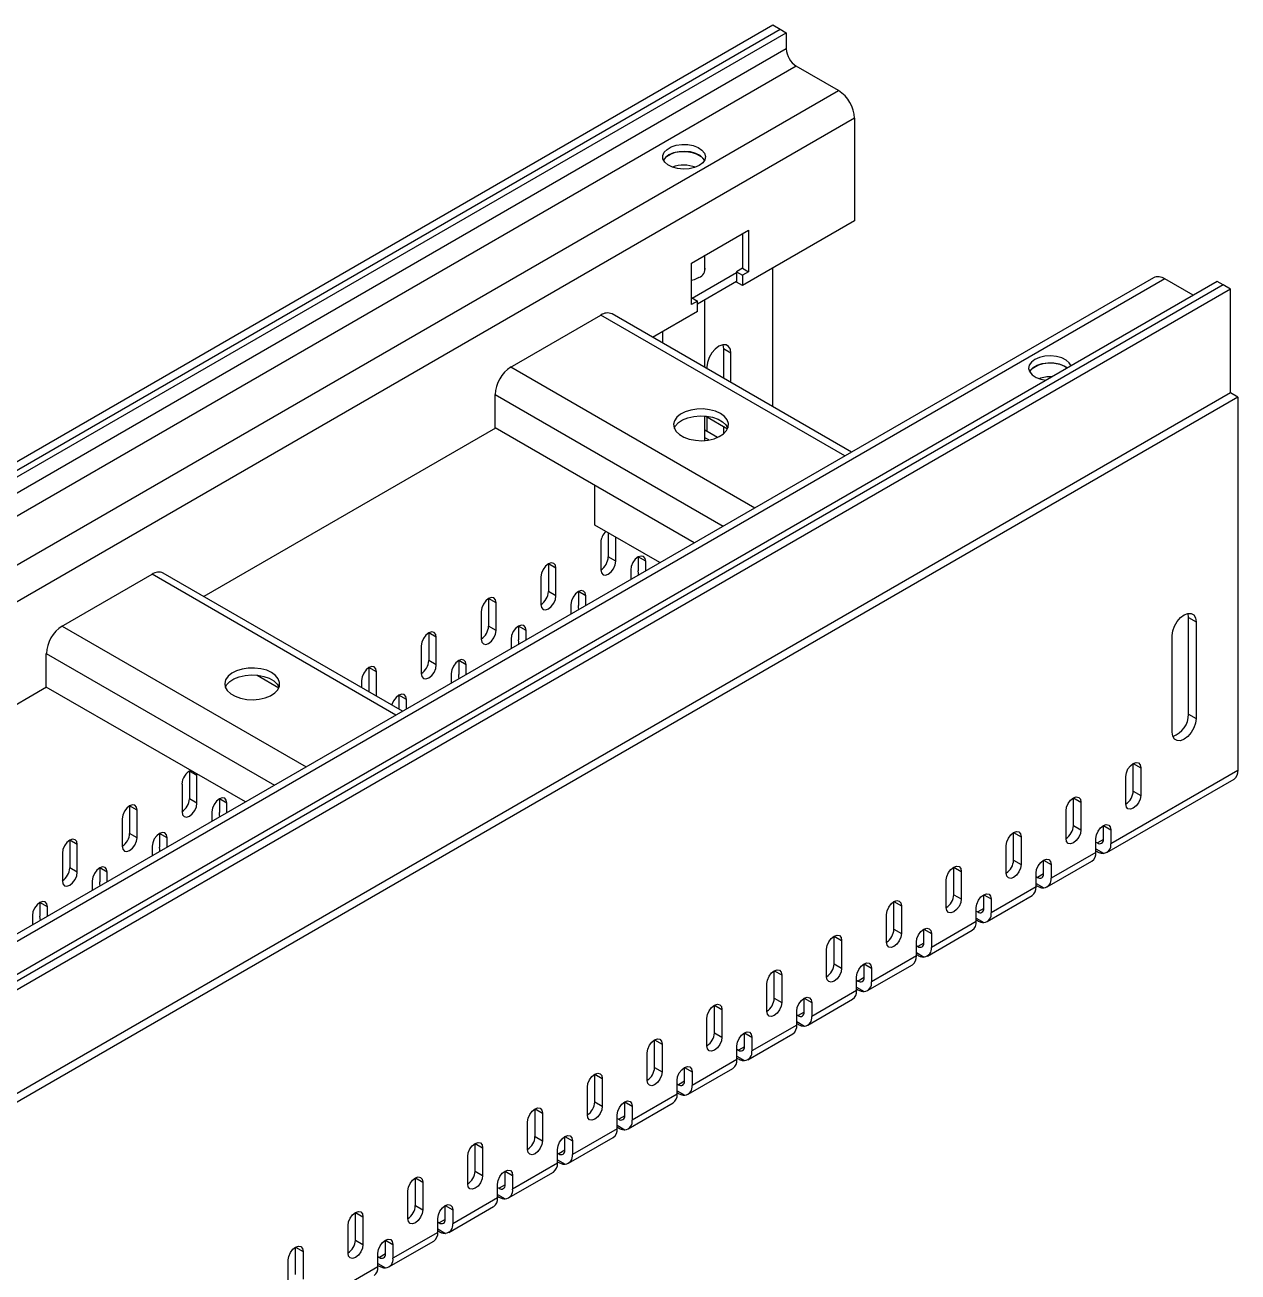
# Model space of a CAD drawing. Header units: millimetres. Extents: x 29006 to 29645, y 5570 to 5801.
# Drawn here: x 29290.2 to 29313.14, y 5597.66 to 5621.24 of the extents above; entities that cross this region are included whole.
import ezdxf

# ---------------------------------------------------------------- set-up
doc = ezdxf.new("R2010")
doc.units = ezdxf.units.MM

msp = doc.modelspace()

# ---------------------------------------------------------------- linework, layer by layer
at = {"color": 0, "linetype": 'Continuous'}
for p, q in [((29247.775, 5588.584), (29304.344, 5621.24)), ((29304.344, 5621.24), (29304.485, 5621.158)), ((29247.917, 5588.502), (29304.485, 5621.158)), ((29248.03, 5588.437), (29304.598, 5621.093)), ((29304.485, 5621.158), (29304.598, 5621.093)), ((29304.598, 5621.093), (29304.598, 5620.788)), ((29304.598, 5620.788), (29248.03, 5588.132)), ((29304.787, 5620.462), (29248.218, 5587.805)), ((29305.588, 5619.999), (29304.787, 5620.462)), ((29249.02, 5587.343), (29305.588, 5619.999)), ((29305.89, 5619.477), (29249.321, 5586.82)), ((29305.89, 5619.477), (29305.89, 5617.539)), ((29305.89, 5617.539), (29303.769, 5616.314)), ((29302.807, 5616.739), (29303.882, 5617.359)), ((29303.769, 5617.294), (29303.769, 5616.641)), ((29303.882, 5617.359), (29303.882, 5616.575)), ((29302.807, 5615.955), (29302.807, 5616.739)), ((29303.061, 5616.594), (29303.061, 5616.885)), ((29302.822, 5616.077), (29303.655, 5616.558)), ((29303.769, 5616.641), (29303.655, 5616.575)), ((29303.655, 5616.575), (29303.769, 5616.51)), ((29303.655, 5616.575), (29303.655, 5616.379)), ((29303.769, 5616.641), (29303.882, 5616.575)), ((29303.882, 5616.575), (29303.769, 5616.51)), ((29303.769, 5616.51), (29303.769, 5616.314)), ((29304.344, 5614.02), (29304.344, 5616.646)), ((29311.541, 5616.461), (29254.973, 5583.804)), ((29311.754, 5616.44), (29255.186, 5583.783)), ((29312.744, 5616.391), (29256.176, 5583.734)), ((29312.857, 5616.325), (29256.289, 5583.669)), ((29312.999, 5616.244), (29256.43, 5583.587)), ((29302.92, 5615.97), (29303.655, 5616.394)), ((29303.769, 5616.314), (29303.655, 5616.379)), ((29312.292, 5616.129), (29311.754, 5616.44)), ((29312.857, 5616.325), (29312.744, 5616.391)), ((29312.999, 5616.244), (29312.857, 5616.325)), ((29312.999, 5614.284), (29312.999, 5616.244)), ((29302.807, 5616.086), (29302.92, 5616.02)), ((29302.92, 5616.02), (29302.807, 5615.955)), ((29302.92, 5615.824), (29302.92, 5616.02)), ((29303.061, 5614.761), (29303.061, 5616.051)), ((29305.829, 5613.163), (29301.303, 5615.775)), ((29302.92, 5615.824), (29302.069, 5615.333)), ((29299.376, 5614.765), (29301.09, 5615.754)), ((29305.704, 5613.091), (29301.09, 5615.754)), ((29302.261, 5615.444), (29302.261, 5615.222)), ((29303.552, 5615.034), (29303.41, 5615.116)), ((29303.41, 5615.116), (29303.41, 5614.559)), ((29303.552, 5614.477), (29303.552, 5615.034)), ((29299.376, 5614.764), (29299.376, 5614.765)), ((29299.393, 5614.774), (29304.007, 5612.111)), ((29303.099, 5614.773), (29303.099, 5614.738)), ((29312.999, 5614.284), (29256.43, 5581.628)), ((29313.14, 5614.202), (29256.572, 5581.546)), ((29299.091, 5613.621), (29299.091, 5614.252)), ((29299.091, 5614.252), (29303.404, 5611.763)), ((29313.14, 5614.202), (29312.999, 5614.284)), ((29313.14, 5614.202), (29313.14, 5607.147)), ((29303.061, 5613.384), (29303.061, 5613.847)), ((29303.076, 5613.845), (29303.489, 5613.607)), ((29303.099, 5613.832), (29303.099, 5613.557)), ((29303.41, 5613.652), (29303.41, 5613.508)), ((29299.097, 5613.617), (29293.584, 5610.435)), ((29302.856, 5611.447), (29299.091, 5613.621)), ((29303.299, 5613.441), (29303.061, 5613.579)), ((29303.134, 5613.393), (29303.061, 5613.435)), ((29303.061, 5613.391), (29303.072, 5613.385)), ((29300.978, 5611.785), (29300.978, 5612.531)), ((29302.21, 5611.074), (29300.978, 5611.785)), ((29301.233, 5611.638), (29301.233, 5611.181)), ((29301.374, 5611.099), (29301.374, 5611.556)), ((29301.091, 5611.458), (29301.091, 5610.936)), ((29300.243, 5610.968), (29300.101, 5611.05)), ((29300.101, 5611.05), (29300.101, 5610.527)), ((29301.374, 5611.099), (29301.233, 5611.181)), ((29301.94, 5611.099), (29301.798, 5611.181)), ((29301.798, 5611.181), (29301.798, 5610.919)), ((29301.94, 5610.918), (29301.94, 5611.099)), ((29290.891, 5609.866), (29292.605, 5610.856)), ((29297.218, 5608.192), (29292.605, 5610.856)), ((29297.343, 5608.264), (29292.818, 5610.877)), ((29300.243, 5610.446), (29300.243, 5610.968)), ((29301.657, 5610.936), (29301.657, 5610.755)), ((29299.96, 5610.805), (29299.96, 5610.283)), ((29299.111, 5610.315), (29298.97, 5610.397)), ((29298.97, 5610.397), (29298.97, 5609.874)), ((29300.243, 5610.446), (29300.101, 5610.527)), ((29300.808, 5610.446), (29300.667, 5610.527)), ((29300.667, 5610.527), (29300.667, 5610.266)), ((29300.808, 5610.265), (29300.808, 5610.446)), ((29298.828, 5610.152), (29298.828, 5609.629)), ((29299.111, 5609.793), (29299.111, 5610.315)), ((29300.525, 5610.282), (29300.525, 5610.101)), ((29290.891, 5609.866), (29290.891, 5609.866)), ((29290.908, 5609.876), (29295.521, 5607.213)), ((29299.111, 5609.793), (29298.97, 5609.874)), ((29299.677, 5609.793), (29299.535, 5609.874)), ((29299.535, 5609.874), (29299.535, 5609.613)), ((29312.207, 5610.038), (29312.348, 5609.956)), ((29312.207, 5608.209), (29312.207, 5610.038)), ((29312.348, 5609.956), (29312.348, 5608.127)), ((29297.98, 5609.662), (29297.838, 5609.744)), ((29297.838, 5609.744), (29297.838, 5609.221)), ((29297.98, 5609.14), (29297.98, 5609.662)), ((29299.677, 5609.612), (29299.677, 5609.793)), ((29311.896, 5607.866), (29311.896, 5609.695)), ((29297.697, 5609.499), (29297.697, 5608.976)), ((29299.394, 5609.629), (29299.394, 5609.448)), ((29290.606, 5608.722), (29290.606, 5609.354)), ((29290.606, 5609.354), (29294.918, 5606.864)), ((29297.98, 5609.14), (29297.838, 5609.221)), ((29298.546, 5609.139), (29298.404, 5609.221)), ((29298.404, 5609.221), (29298.404, 5608.96)), ((29294.591, 5608.947), (29295.004, 5608.708)), ((29296.848, 5609.009), (29296.707, 5609.091)), ((29296.707, 5609.091), (29296.707, 5608.632)), ((29296.848, 5608.55), (29296.848, 5609.009)), ((29298.263, 5608.976), (29298.263, 5608.795)), ((29298.546, 5608.958), (29298.546, 5609.139)), ((29290.612, 5608.719), (29285.099, 5605.536)), ((29294.371, 5606.549), (29290.606, 5608.722)), ((29296.566, 5608.846), (29296.566, 5608.713)), ((29297.414, 5608.486), (29297.273, 5608.568)), ((29297.273, 5608.568), (29297.273, 5608.307)), ((29297.414, 5608.305), (29297.414, 5608.486)), ((29312.207, 5608.209), (29312.348, 5608.127)), ((29311.16, 5607.278), (29311.302, 5607.197)), ((29311.16, 5606.756), (29311.16, 5607.278)), ((29293.454, 5607.05), (29293.313, 5607.131)), ((29293.313, 5607.131), (29293.313, 5606.609)), ((29293.454, 5607.05), (29293.452, 5607.079)), ((29293.454, 5606.527), (29293.454, 5607.05)), ((29313.14, 5607.147), (29310.736, 5605.76)), ((29311.302, 5607.197), (29311.302, 5606.674)), ((29293.172, 5606.886), (29293.172, 5606.364)), ((29310.662, 5605.595), (29313.066, 5606.983)), ((29311.019, 5606.511), (29311.019, 5607.033)), ((29293.454, 5606.527), (29293.313, 5606.609)), ((29294.02, 5606.527), (29293.879, 5606.609)), ((29293.879, 5606.609), (29293.879, 5606.347)), ((29310.029, 5606.625), (29310.17, 5606.543)), ((29310.029, 5606.103), (29310.029, 5606.625)), ((29311.16, 5606.756), (29311.302, 5606.674)), ((29292.323, 5606.396), (29292.182, 5606.478)), ((29292.182, 5606.478), (29292.182, 5605.956)), ((29292.323, 5605.874), (29292.323, 5606.396)), ((29293.737, 5606.364), (29293.737, 5606.183)), ((29294.02, 5606.346), (29294.02, 5606.527)), ((29309.888, 5605.858), (29309.888, 5606.38)), ((29310.17, 5606.543), (29310.17, 5606.021)), ((29292.04, 5606.233), (29292.04, 5605.711)), ((29310.029, 5606.103), (29310.17, 5606.021)), ((29310.595, 5606.102), (29310.736, 5606.021)), ((29310.595, 5605.841), (29310.595, 5606.102)), ((29292.323, 5605.874), (29292.182, 5605.956)), ((29292.889, 5605.874), (29292.747, 5605.955)), ((29292.747, 5605.955), (29292.747, 5605.694)), ((29292.889, 5605.693), (29292.889, 5605.874)), ((29308.898, 5605.972), (29309.039, 5605.89)), ((29308.898, 5605.449), (29308.898, 5605.972)), ((29309.039, 5605.89), (29309.039, 5605.368)), ((29310.453, 5605.596), (29310.453, 5605.858)), ((29310.736, 5606.021), (29310.736, 5605.76)), ((29291.192, 5605.743), (29291.05, 5605.825)), ((29291.05, 5605.825), (29291.05, 5605.302)), ((29291.192, 5605.221), (29291.192, 5605.743)), ((29292.606, 5605.711), (29292.606, 5605.53)), ((29308.756, 5605.204), (29308.756, 5605.727)), ((29310.453, 5605.792), (29310.482, 5605.776)), ((29310.453, 5605.662), (29310.598, 5605.578)), ((29310.453, 5605.626), (29310.479, 5605.611)), ((29310.595, 5605.841), (29310.482, 5605.776)), ((29290.909, 5605.58), (29290.909, 5605.058)), ((29308.898, 5605.449), (29309.039, 5605.368)), ((29309.463, 5605.449), (29309.605, 5605.368)), ((29309.463, 5605.188), (29309.463, 5605.449)), ((29309.53, 5604.942), (29310.379, 5605.431)), ((29310.453, 5605.596), (29309.605, 5605.106)), ((29291.192, 5605.221), (29291.05, 5605.302)), ((29291.757, 5605.221), (29291.616, 5605.302)), ((29291.616, 5605.302), (29291.616, 5605.041)), ((29291.757, 5605.04), (29291.757, 5605.221)), ((29307.766, 5605.319), (29307.908, 5605.237)), ((29307.766, 5604.796), (29307.766, 5605.319)), ((29307.908, 5605.237), (29307.908, 5604.715)), ((29309.322, 5604.943), (29309.322, 5605.204)), ((29309.463, 5605.188), (29309.35, 5605.123)), ((29309.605, 5605.368), (29309.605, 5605.106)), ((29291.474, 5605.057), (29291.474, 5604.876)), ((29307.625, 5604.551), (29307.625, 5605.074)), ((29309.322, 5604.943), (29308.473, 5604.453)), ((29309.322, 5605.139), (29309.35, 5605.123)), ((29309.322, 5605.008), (29309.467, 5604.925)), ((29309.322, 5604.972), (29309.347, 5604.958)), ((29307.766, 5604.796), (29307.908, 5604.715)), ((29308.332, 5604.796), (29308.473, 5604.715)), ((29308.332, 5604.535), (29308.332, 5604.796)), ((29308.399, 5604.288), (29309.247, 5604.778)), ((29308.473, 5604.715), (29308.473, 5604.453)), ((29290.626, 5604.568), (29290.485, 5604.649)), ((29290.485, 5604.649), (29290.485, 5604.388)), ((29290.626, 5604.387), (29290.626, 5604.568)), ((29306.635, 5604.666), (29306.776, 5604.584)), ((29306.635, 5604.143), (29306.635, 5604.666)), ((29306.776, 5604.584), (29306.776, 5604.061)), ((29308.19, 5604.29), (29308.19, 5604.551)), ((29308.19, 5604.486), (29308.219, 5604.47)), ((29308.332, 5604.535), (29308.219, 5604.47)), ((29290.343, 5604.404), (29290.343, 5604.223)), ((29306.493, 5603.898), (29306.493, 5604.421)), ((29308.19, 5604.29), (29307.342, 5603.8)), ((29308.19, 5604.355), (29308.335, 5604.272)), ((29308.19, 5604.319), (29308.216, 5604.305)), ((29305.503, 5604.013), (29305.645, 5603.931)), ((29305.503, 5603.49), (29305.503, 5604.013)), ((29306.635, 5604.143), (29306.776, 5604.061)), ((29307.201, 5604.143), (29307.342, 5604.061)), ((29307.201, 5603.882), (29307.201, 5604.143)), ((29307.267, 5603.635), (29308.116, 5604.125)), ((29307.342, 5604.061), (29307.342, 5603.8)), ((29305.362, 5603.245), (29305.362, 5603.768)), ((29305.645, 5603.931), (29305.645, 5603.408)), ((29307.059, 5603.637), (29307.059, 5603.898)), ((29307.059, 5603.833), (29307.087, 5603.816)), ((29307.201, 5603.882), (29307.087, 5603.816)), ((29307.059, 5603.637), (29306.211, 5603.147)), ((29307.059, 5603.702), (29307.204, 5603.618)), ((29307.059, 5603.666), (29307.085, 5603.651)), ((29304.372, 5603.359), (29304.514, 5603.278)), ((29304.372, 5602.837), (29304.372, 5603.359)), ((29304.514, 5603.278), (29304.514, 5602.755)), ((29305.503, 5603.49), (29305.645, 5603.408)), ((29306.069, 5603.49), (29306.211, 5603.408)), ((29306.069, 5603.229), (29306.069, 5603.49)), ((29306.136, 5602.982), (29306.985, 5603.472)), ((29306.211, 5603.408), (29306.211, 5603.147)), ((29304.231, 5602.592), (29304.231, 5603.115)), ((29305.928, 5602.984), (29305.928, 5603.245)), ((29305.928, 5603.18), (29305.956, 5603.163)), ((29305.928, 5603.049), (29306.073, 5602.965)), ((29306.069, 5603.229), (29305.956, 5603.163)), ((29304.372, 5602.837), (29304.514, 5602.755)), ((29304.938, 5602.837), (29305.079, 5602.755)), ((29304.938, 5602.576), (29304.938, 5602.837)), ((29305.005, 5602.329), (29305.853, 5602.819)), ((29305.928, 5602.984), (29305.079, 5602.494)), ((29305.928, 5603.013), (29305.953, 5602.998)), ((29303.241, 5602.706), (29303.382, 5602.625)), ((29303.241, 5602.184), (29303.241, 5602.706)), ((29303.382, 5602.625), (29303.382, 5602.102)), ((29304.796, 5602.331), (29304.796, 5602.592)), ((29304.938, 5602.575), (29304.825, 5602.51)), ((29305.079, 5602.755), (29305.079, 5602.494)), ((29303.099, 5601.939), (29303.099, 5602.461)), ((29304.796, 5602.331), (29303.948, 5601.841)), ((29304.796, 5602.527), (29304.825, 5602.51)), ((29304.796, 5602.396), (29304.941, 5602.312)), ((29304.796, 5602.36), (29304.822, 5602.345)), ((29303.241, 5602.184), (29303.382, 5602.102)), ((29303.806, 5602.184), (29303.948, 5602.102)), ((29303.806, 5601.922), (29303.806, 5602.184)), ((29303.873, 5601.676), (29304.722, 5602.166)), ((29303.948, 5602.102), (29303.948, 5601.841)), ((29302.109, 5602.053), (29302.251, 5601.972)), ((29302.109, 5601.531), (29302.109, 5602.053)), ((29302.251, 5601.972), (29302.251, 5601.449)), ((29303.665, 5601.677), (29303.665, 5601.939)), ((29303.665, 5601.873), (29303.693, 5601.857)), ((29303.806, 5601.922), (29303.693, 5601.857)), ((29301.968, 5601.286), (29301.968, 5601.808)), ((29303.665, 5601.677), (29302.816, 5601.188)), ((29303.665, 5601.743), (29303.81, 5601.659)), ((29303.665, 5601.707), (29303.69, 5601.692)), ((29300.978, 5601.4), (29301.119, 5601.318)), ((29300.978, 5600.877), (29300.978, 5601.4)), ((29302.109, 5601.531), (29302.251, 5601.449)), ((29302.675, 5601.531), (29302.816, 5601.449)), ((29302.675, 5601.269), (29302.675, 5601.531)), ((29302.742, 5601.023), (29303.59, 5601.513)), ((29302.816, 5601.449), (29302.816, 5601.188)), ((29300.837, 5600.633), (29300.837, 5601.155)), ((29301.119, 5601.318), (29301.119, 5600.796)), ((29302.534, 5601.024), (29302.534, 5601.286)), ((29302.534, 5601.22), (29302.562, 5601.204)), ((29302.675, 5601.269), (29302.562, 5601.204)), ((29302.534, 5601.024), (29301.685, 5600.534)), ((29302.534, 5601.09), (29302.679, 5601.006)), ((29302.534, 5601.054), (29302.559, 5601.039)), ((29299.847, 5600.747), (29299.988, 5600.665)), ((29299.847, 5600.224), (29299.847, 5600.747)), ((29300.978, 5600.877), (29301.119, 5600.796)), ((29301.544, 5600.877), (29301.685, 5600.796)), ((29301.544, 5600.616), (29301.544, 5600.877)), ((29301.611, 5600.37), (29302.459, 5600.86)), ((29301.685, 5600.796), (29301.685, 5600.534)), ((29299.705, 5599.979), (29299.705, 5600.502)), ((29299.988, 5600.665), (29299.988, 5600.143)), ((29301.402, 5600.371), (29301.402, 5600.633)), ((29301.402, 5600.567), (29301.431, 5600.551)), ((29301.402, 5600.436), (29301.547, 5600.353)), ((29301.544, 5600.616), (29301.431, 5600.551)), ((29299.847, 5600.224), (29299.988, 5600.143)), ((29300.412, 5600.224), (29300.554, 5600.143)), ((29300.412, 5599.963), (29300.412, 5600.224)), ((29300.479, 5599.717), (29301.328, 5600.206)), ((29301.402, 5600.371), (29300.554, 5599.881)), ((29301.402, 5600.401), (29301.428, 5600.386)), ((29298.715, 5600.094), (29298.857, 5600.012)), ((29298.715, 5599.571), (29298.715, 5600.094)), ((29298.857, 5600.012), (29298.857, 5599.49)), ((29300.271, 5599.718), (29300.271, 5599.979)), ((29300.412, 5599.963), (29300.299, 5599.898)), ((29300.554, 5600.143), (29300.554, 5599.881)), ((29298.574, 5599.326), (29298.574, 5599.849)), ((29300.271, 5599.914), (29300.299, 5599.898)), ((29300.271, 5599.783), (29300.416, 5599.7)), ((29300.271, 5599.747), (29300.296, 5599.733)), ((29298.715, 5599.571), (29298.857, 5599.49)), ((29299.281, 5599.571), (29299.422, 5599.49)), ((29299.281, 5599.31), (29299.281, 5599.571)), ((29299.348, 5599.063), (29300.196, 5599.553)), ((29300.271, 5599.718), (29299.422, 5599.228)), ((29297.584, 5599.441), (29297.725, 5599.359)), ((29297.584, 5598.918), (29297.584, 5599.441)), ((29297.725, 5599.359), (29297.725, 5598.836)), ((29299.14, 5599.065), (29299.14, 5599.326)), ((29299.14, 5599.261), (29299.168, 5599.245)), ((29299.281, 5599.31), (29299.168, 5599.245)), ((29299.422, 5599.49), (29299.422, 5599.228)), ((29297.442, 5598.673), (29297.442, 5599.196)), ((29299.14, 5599.065), (29298.291, 5598.575)), ((29299.14, 5599.13), (29299.284, 5599.047)), ((29299.14, 5599.094), (29299.165, 5599.08)), ((29296.453, 5598.788), (29296.594, 5598.706)), ((29296.453, 5598.265), (29296.453, 5598.788)), ((29297.584, 5598.918), (29297.725, 5598.836)), ((29298.15, 5598.918), (29298.291, 5598.836)), ((29298.15, 5598.657), (29298.15, 5598.918)), ((29298.216, 5598.41), (29299.065, 5598.9)), ((29298.291, 5598.836), (29298.291, 5598.575)), ((29296.594, 5598.706), (29296.594, 5598.183)), ((29298.008, 5598.412), (29298.008, 5598.673)), ((29298.008, 5598.608), (29298.036, 5598.591)), ((29298.15, 5598.657), (29298.036, 5598.591)), ((29296.311, 5598.02), (29296.311, 5598.543)), ((29298.008, 5598.412), (29297.16, 5597.922)), ((29298.008, 5598.477), (29298.153, 5598.393)), ((29298.008, 5598.441), (29298.034, 5598.426)), ((29295.321, 5598.134), (29295.463, 5598.053)), ((29295.321, 5597.612), (29295.321, 5598.134)), ((29296.453, 5598.265), (29296.594, 5598.183)), ((29297.018, 5598.265), (29297.16, 5598.183)), ((29297.018, 5598.004), (29297.018, 5598.265)), ((29297.085, 5597.757), (29297.934, 5598.247)), ((29297.16, 5598.183), (29297.16, 5597.922)), ((29295.18, 5597.367), (29295.18, 5597.89)), ((29295.463, 5598.053), (29295.463, 5597.53)), ((29296.877, 5597.759), (29296.877, 5598.02)), ((29296.877, 5597.955), (29296.905, 5597.938)), ((29297.018, 5598.004), (29296.905, 5597.938)), ((29296.877, 5597.759), (29296.028, 5597.269)), ((29296.877, 5597.824), (29297.022, 5597.74)), ((29296.877, 5597.788), (29296.902, 5597.773))]:
    msp.add_line(p, q, dxfattribs=at)
at = {"color": 0, "linetype": 'Continuous', "flags": 128}
for points in [[(29302.951, 5618.582), (29302.863, 5618.544), (29302.761, 5618.521), (29302.652, 5618.514), (29302.543, 5618.525), (29302.444, 5618.552), (29302.361, 5618.594), (29302.301, 5618.647), (29302.267, 5618.708), (29302.264, 5618.771), (29302.29, 5618.833), (29302.344, 5618.888), (29302.421, 5618.933), (29302.517, 5618.964), (29302.624, 5618.979), (29302.734, 5618.977), (29302.839, 5618.958), (29302.931, 5618.923), (29303.003, 5618.875), (29303.051, 5618.818), (29303.069, 5618.755), (29303.058, 5618.692), (29303.018, 5618.633), (29302.951, 5618.582)], [(29302.277, 5618.684), (29302.285, 5618.698), (29302.335, 5618.753), (29302.41, 5618.799), (29302.503, 5618.832), (29302.608, 5618.848), (29302.717, 5618.848), (29302.822, 5618.831), (29302.915, 5618.798), (29302.989, 5618.752)], [(29303.053, 5618.682), (29303.03, 5618.717), (29302.97, 5618.77), (29302.887, 5618.812), (29302.788, 5618.839), (29302.679, 5618.85), (29302.57, 5618.843), (29302.467, 5618.82), (29302.38, 5618.782)], [(29302.38, 5618.782), (29302.313, 5618.731), (29302.278, 5618.682)], [(29302.989, 5618.752), (29303.038, 5618.696), (29303.049, 5618.675)], [(29302.947, 5616.462), (29302.859, 5616.424), (29302.807, 5616.409)], [(29303.552, 5615.034), (29303.541, 5615.109), (29303.509, 5615.163), (29303.459, 5615.192), (29303.396, 5615.193), (29303.326, 5615.165), (29303.256, 5615.112), (29303.193, 5615.038), (29303.143, 5614.952), (29303.11, 5614.86), (29303.099, 5614.773)], [(29303.398, 5615.193), (29303.399, 5615.19), (29303.41, 5615.116)], [(29309.3, 5614.917), (29309.234, 5614.866), (29309.194, 5614.807), (29309.182, 5614.744), (29309.201, 5614.682), (29309.248, 5614.624), (29309.321, 5614.576), (29309.413, 5614.542), (29309.509, 5614.523)], [(29309.198, 5614.687), (29309.21, 5614.707), (29309.264, 5614.762), (29309.342, 5614.807), (29309.438, 5614.838), (29309.545, 5614.854), (29309.655, 5614.851), (29309.76, 5614.832), (29309.852, 5614.797), (29309.915, 5614.757)], [(29309.204, 5614.677), (29309.223, 5614.71), (29309.279, 5614.764), (29309.358, 5614.807), (29309.455, 5614.836), (29309.561, 5614.849), (29309.67, 5614.845), (29309.773, 5614.824), (29309.862, 5614.788), (29309.913, 5614.756)], [(29309.983, 5614.796), (29309.951, 5614.852), (29309.891, 5614.905), (29309.808, 5614.947), (29309.708, 5614.974), (29309.6, 5614.985), (29309.49, 5614.979), (29309.388, 5614.955), (29309.3, 5614.917)], [(29303.353, 5613.893), (29303.258, 5613.936), (29303.149, 5613.965), (29303.03, 5613.98), (29302.91, 5613.978), (29302.793, 5613.959), (29302.687, 5613.926), (29302.597, 5613.88), (29302.527, 5613.823), (29302.483, 5613.758), (29302.465, 5613.689), (29302.476, 5613.62), (29302.514, 5613.554), (29302.577, 5613.494), (29302.663, 5613.445), (29302.765, 5613.408), (29302.88, 5613.387), (29303, 5613.38), (29303.12, 5613.391), (29303.232, 5613.416), (29303.331, 5613.456), (29303.411, 5613.508), (29303.468, 5613.57), (29303.5, 5613.637), (29303.503, 5613.707), (29303.479, 5613.775), (29303.428, 5613.838), (29303.353, 5613.893)], [(29302.478, 5613.615), (29302.502, 5613.661), (29302.559, 5613.722), (29302.639, 5613.774), (29302.738, 5613.814), (29302.85, 5613.84), (29302.97, 5613.85), (29303.09, 5613.844), (29303.205, 5613.822), (29303.308, 5613.785), (29303.393, 5613.736), (29303.456, 5613.677), (29303.493, 5613.615)], [(29300.243, 5610.968), (29300.232, 5611.025), (29300.201, 5611.06), (29300.155, 5611.069), (29300.101, 5611.05), (29300.047, 5611.006), (29300.001, 5610.944), (29299.971, 5610.874), (29299.96, 5610.805)], [(29301.091, 5610.936), (29301.102, 5610.879), (29301.133, 5610.844), (29301.178, 5610.835), (29301.233, 5610.854), (29301.287, 5610.898), (29301.333, 5610.96), (29301.363, 5611.03), (29301.374, 5611.099)], [(29301.94, 5611.099), (29301.929, 5611.155), (29301.898, 5611.19), (29301.852, 5611.199), (29301.798, 5611.181), (29301.744, 5611.137), (29301.698, 5611.075), (29301.668, 5611.004), (29301.657, 5610.936)], [(29301.806, 5610.841), (29301.801, 5610.878), (29301.798, 5610.919)], [(29299.111, 5610.315), (29299.1, 5610.372), (29299.07, 5610.407), (29299.024, 5610.416), (29298.97, 5610.397), (29298.916, 5610.353), (29298.87, 5610.291), (29298.839, 5610.221), (29298.828, 5610.152)], [(29299.96, 5610.283), (29299.971, 5610.226), (29300.001, 5610.191), (29300.047, 5610.182), (29300.101, 5610.201), (29300.155, 5610.245), (29300.201, 5610.306), (29300.232, 5610.377), (29300.243, 5610.446)], [(29300.808, 5610.446), (29300.798, 5610.502), (29300.767, 5610.537), (29300.721, 5610.546), (29300.667, 5610.527), (29300.613, 5610.484), (29300.567, 5610.422), (29300.536, 5610.351), (29300.525, 5610.282)], [(29300.675, 5610.188), (29300.669, 5610.225), (29300.667, 5610.266)], [(29311.896, 5609.695), (29311.907, 5609.782), (29311.939, 5609.874), (29311.989, 5609.96), (29312.052, 5610.034), (29312.122, 5610.087), (29312.192, 5610.115), (29312.255, 5610.114), (29312.305, 5610.085), (29312.337, 5610.031), (29312.348, 5609.956)], [(29312.207, 5610.038), (29312.196, 5610.112), (29312.195, 5610.115)], [(29299.677, 5609.793), (29299.666, 5609.849), (29299.635, 5609.884), (29299.59, 5609.893), (29299.535, 5609.874), (29299.481, 5609.831), (29299.435, 5609.769), (29299.405, 5609.698), (29299.394, 5609.629)], [(29297.98, 5609.662), (29297.969, 5609.718), (29297.938, 5609.754), (29297.893, 5609.763), (29297.838, 5609.744), (29297.784, 5609.7), (29297.738, 5609.638), (29297.708, 5609.568), (29297.697, 5609.499)], [(29298.828, 5609.629), (29298.839, 5609.573), (29298.87, 5609.538), (29298.916, 5609.529), (29298.97, 5609.548), (29299.024, 5609.591), (29299.07, 5609.653), (29299.1, 5609.724), (29299.111, 5609.793)], [(29299.544, 5609.535), (29299.538, 5609.571), (29299.535, 5609.613)], [(29298.546, 5609.139), (29298.535, 5609.196), (29298.504, 5609.231), (29298.458, 5609.24), (29298.404, 5609.221), (29298.35, 5609.177), (29298.304, 5609.116), (29298.273, 5609.045), (29298.263, 5608.976)], [(29294.867, 5608.994), (29294.773, 5609.038), (29294.663, 5609.067), (29294.545, 5609.081), (29294.424, 5609.079), (29294.308, 5609.061), (29294.201, 5609.028), (29294.111, 5608.982), (29294.042, 5608.925), (29293.997, 5608.86), (29293.98, 5608.791), (29293.99, 5608.721), (29294.028, 5608.655), (29294.092, 5608.596), (29294.177, 5608.547), (29294.28, 5608.51), (29294.395, 5608.488), (29294.515, 5608.482), (29294.634, 5608.492), (29294.747, 5608.518), (29294.845, 5608.558), (29294.926, 5608.61), (29294.983, 5608.671), (29295.014, 5608.739), (29295.018, 5608.808), (29294.993, 5608.876), (29294.942, 5608.94), (29294.867, 5608.994)], [(29293.992, 5608.717), (29294.016, 5608.762), (29294.074, 5608.824), (29294.154, 5608.876), (29294.253, 5608.916), (29294.365, 5608.941), (29294.485, 5608.951), (29294.605, 5608.945), (29294.72, 5608.923), (29294.822, 5608.887), (29294.908, 5608.838), (29294.971, 5608.778), (29295.007, 5608.717)], [(29296.848, 5609.009), (29296.838, 5609.065), (29296.807, 5609.101), (29296.761, 5609.109), (29296.707, 5609.091), (29296.653, 5609.047), (29296.607, 5608.985), (29296.576, 5608.914), (29296.566, 5608.846)], [(29297.697, 5608.976), (29297.708, 5608.92), (29297.738, 5608.885), (29297.784, 5608.876), (29297.838, 5608.895), (29297.893, 5608.938), (29297.938, 5609), (29297.969, 5609.071), (29297.98, 5609.14)], [(29298.412, 5608.881), (29298.407, 5608.918), (29298.404, 5608.96)], [(29297.414, 5608.486), (29297.403, 5608.543), (29297.373, 5608.578), (29297.327, 5608.587), (29297.273, 5608.568), (29297.219, 5608.524), (29297.173, 5608.462), (29297.142, 5608.392), (29297.139, 5608.382)], [(29312.348, 5608.127), (29312.337, 5608.04), (29312.305, 5607.949), (29312.255, 5607.862), (29312.192, 5607.789), (29312.122, 5607.735), (29312.052, 5607.708), (29311.989, 5607.709), (29311.939, 5607.737), (29311.907, 5607.792), (29311.896, 5607.866)], [(29311.019, 5607.033), (29311.03, 5607.102), (29311.06, 5607.173), (29311.106, 5607.235), (29311.16, 5607.278), (29311.214, 5607.297), (29311.26, 5607.288), (29311.291, 5607.253), (29311.302, 5607.197)], [(29294.02, 5606.527), (29294.009, 5606.583), (29293.979, 5606.619), (29293.933, 5606.627), (29293.879, 5606.609), (29293.825, 5606.565), (29293.779, 5606.503), (29293.748, 5606.432), (29293.737, 5606.364)], [(29309.888, 5606.38), (29309.898, 5606.449), (29309.929, 5606.52), (29309.975, 5606.581), (29310.029, 5606.625), (29310.083, 5606.644), (29310.129, 5606.635), (29310.16, 5606.6), (29310.17, 5606.543)], [(29311.302, 5606.674), (29311.291, 5606.605), (29311.26, 5606.535), (29311.214, 5606.473), (29311.16, 5606.429), (29311.106, 5606.41), (29311.06, 5606.419), (29311.03, 5606.454), (29311.019, 5606.511)], [(29292.323, 5606.396), (29292.312, 5606.453), (29292.282, 5606.488), (29292.236, 5606.497), (29292.182, 5606.478), (29292.127, 5606.434), (29292.082, 5606.373), (29292.051, 5606.302), (29292.04, 5606.233)], [(29293.172, 5606.364), (29293.182, 5606.307), (29293.213, 5606.272), (29293.259, 5606.263), (29293.313, 5606.282), (29293.367, 5606.326), (29293.413, 5606.388), (29293.444, 5606.458), (29293.454, 5606.527)], [(29293.887, 5606.269), (29293.881, 5606.306), (29293.879, 5606.347)], [(29310.453, 5605.858), (29310.464, 5605.926), (29310.495, 5605.997), (29310.541, 5606.059), (29310.595, 5606.102), (29310.649, 5606.121), (29310.695, 5606.112), (29310.725, 5606.077), (29310.736, 5606.021)], [(29292.04, 5605.711), (29292.051, 5605.654), (29292.082, 5605.619), (29292.127, 5605.61), (29292.182, 5605.629), (29292.236, 5605.673), (29292.282, 5605.735), (29292.312, 5605.805), (29292.323, 5605.874)], [(29292.889, 5605.874), (29292.878, 5605.93), (29292.847, 5605.965), (29292.801, 5605.974), (29292.747, 5605.956), (29292.693, 5605.912), (29292.647, 5605.85), (29292.617, 5605.779), (29292.606, 5605.711)], [(29308.756, 5605.727), (29308.767, 5605.796), (29308.798, 5605.866), (29308.843, 5605.928), (29308.898, 5605.972), (29308.952, 5605.991), (29308.998, 5605.982), (29309.028, 5605.947), (29309.039, 5605.89)], [(29310.17, 5606.021), (29310.16, 5605.952), (29310.129, 5605.881), (29310.083, 5605.82), (29310.029, 5605.776), (29309.975, 5605.757), (29309.929, 5605.766), (29309.898, 5605.801), (29309.888, 5605.858)], [(29291.192, 5605.743), (29291.181, 5605.8), (29291.15, 5605.835), (29291.104, 5605.844), (29291.05, 5605.825), (29290.996, 5605.781), (29290.95, 5605.719), (29290.92, 5605.649), (29290.909, 5605.58)], [(29292.755, 5605.616), (29292.75, 5605.653), (29292.747, 5605.694)], [(29309.322, 5605.204), (29309.333, 5605.273), (29309.363, 5605.344), (29309.409, 5605.406), (29309.463, 5605.449), (29309.517, 5605.468), (29309.563, 5605.459), (29309.594, 5605.424), (29309.605, 5605.368)], [(29290.909, 5605.058), (29290.92, 5605.001), (29290.95, 5604.966), (29290.996, 5604.957), (29291.05, 5604.976), (29291.104, 5605.02), (29291.15, 5605.081), (29291.181, 5605.152), (29291.192, 5605.221)], [(29291.757, 5605.221), (29291.747, 5605.277), (29291.716, 5605.312), (29291.67, 5605.321), (29291.616, 5605.302), (29291.562, 5605.259), (29291.516, 5605.197), (29291.485, 5605.126), (29291.474, 5605.057)], [(29307.625, 5605.074), (29307.636, 5605.143), (29307.666, 5605.213), (29307.712, 5605.275), (29307.766, 5605.319), (29307.82, 5605.338), (29307.866, 5605.329), (29307.897, 5605.293), (29307.908, 5605.237)], [(29309.039, 5605.368), (29309.028, 5605.299), (29308.998, 5605.228), (29308.952, 5605.166), (29308.898, 5605.123), (29308.843, 5605.104), (29308.798, 5605.113), (29308.767, 5605.148), (29308.756, 5605.204)], [(29291.624, 5604.963), (29291.618, 5605), (29291.616, 5605.041)], [(29306.493, 5604.421), (29306.504, 5604.489), (29306.535, 5604.56), (29306.581, 5604.622), (29306.635, 5604.666), (29306.689, 5604.685), (29306.735, 5604.676), (29306.766, 5604.64), (29306.776, 5604.584)], [(29307.908, 5604.715), (29307.897, 5604.646), (29307.866, 5604.575), (29307.82, 5604.513), (29307.766, 5604.47), (29307.712, 5604.451), (29307.666, 5604.46), (29307.636, 5604.495), (29307.625, 5604.551)], [(29308.19, 5604.551), (29308.201, 5604.62), (29308.232, 5604.691), (29308.278, 5604.753), (29308.332, 5604.796), (29308.386, 5604.815), (29308.432, 5604.806), (29308.463, 5604.771), (29308.473, 5604.715)], [(29290.626, 5604.568), (29290.615, 5604.624), (29290.585, 5604.659), (29290.539, 5604.668), (29290.485, 5604.649), (29290.43, 5604.606), (29290.385, 5604.544), (29290.354, 5604.473), (29290.343, 5604.404)], [(29290.493, 5604.31), (29290.487, 5604.346), (29290.485, 5604.388)], [(29305.362, 5603.768), (29305.373, 5603.836), (29305.403, 5603.907), (29305.449, 5603.969), (29305.503, 5604.013), (29305.558, 5604.031), (29305.603, 5604.023), (29305.634, 5603.987), (29305.645, 5603.931)], [(29306.776, 5604.061), (29306.766, 5603.993), (29306.735, 5603.922), (29306.689, 5603.86), (29306.635, 5603.817), (29306.581, 5603.798), (29306.535, 5603.807), (29306.504, 5603.842), (29306.493, 5603.898)], [(29307.059, 5603.898), (29307.07, 5603.967), (29307.101, 5604.038), (29307.146, 5604.099), (29307.201, 5604.143), (29307.255, 5604.162), (29307.301, 5604.153), (29307.331, 5604.118), (29307.342, 5604.061)], [(29305.928, 5603.245), (29305.939, 5603.314), (29305.969, 5603.384), (29306.015, 5603.446), (29306.069, 5603.49), (29306.123, 5603.509), (29306.169, 5603.5), (29306.2, 5603.465), (29306.211, 5603.408)], [(29304.231, 5603.115), (29304.241, 5603.183), (29304.272, 5603.254), (29304.318, 5603.316), (29304.372, 5603.359), (29304.426, 5603.378), (29304.472, 5603.369), (29304.503, 5603.334), (29304.514, 5603.278)], [(29305.645, 5603.408), (29305.634, 5603.34), (29305.603, 5603.269), (29305.558, 5603.207), (29305.503, 5603.163), (29305.449, 5603.145), (29305.403, 5603.154), (29305.373, 5603.189), (29305.362, 5603.245)], [(29304.796, 5602.592), (29304.807, 5602.661), (29304.838, 5602.731), (29304.884, 5602.793), (29304.938, 5602.837), (29304.992, 5602.856), (29305.038, 5602.847), (29305.068, 5602.811), (29305.079, 5602.755)], [(29303.099, 5602.461), (29303.11, 5602.53), (29303.141, 5602.601), (29303.187, 5602.663), (29303.241, 5602.706), (29303.295, 5602.725), (29303.341, 5602.716), (29303.371, 5602.681), (29303.382, 5602.625)], [(29304.514, 5602.755), (29304.503, 5602.687), (29304.472, 5602.616), (29304.426, 5602.554), (29304.372, 5602.51), (29304.318, 5602.491), (29304.272, 5602.5), (29304.241, 5602.536), (29304.231, 5602.592)], [(29303.382, 5602.102), (29303.371, 5602.033), (29303.341, 5601.963), (29303.295, 5601.901), (29303.241, 5601.857), (29303.187, 5601.838), (29303.141, 5601.847), (29303.11, 5601.883), (29303.099, 5601.939)], [(29303.665, 5601.939), (29303.676, 5602.007), (29303.706, 5602.078), (29303.752, 5602.14), (29303.806, 5602.184), (29303.861, 5602.203), (29303.906, 5602.194), (29303.937, 5602.158), (29303.948, 5602.102)], [(29301.968, 5601.808), (29301.979, 5601.877), (29302.009, 5601.948), (29302.055, 5602.01), (29302.109, 5602.053), (29302.163, 5602.072), (29302.209, 5602.063), (29302.24, 5602.028), (29302.251, 5601.972)], [(29300.837, 5601.155), (29300.847, 5601.224), (29300.878, 5601.295), (29300.924, 5601.356), (29300.978, 5601.4), (29301.032, 5601.419), (29301.078, 5601.41), (29301.109, 5601.375), (29301.119, 5601.318)], [(29302.251, 5601.449), (29302.24, 5601.38), (29302.209, 5601.31), (29302.163, 5601.248), (29302.109, 5601.204), (29302.055, 5601.185), (29302.009, 5601.194), (29301.979, 5601.229), (29301.968, 5601.286)], [(29302.534, 5601.286), (29302.544, 5601.354), (29302.575, 5601.425), (29302.621, 5601.487), (29302.675, 5601.531), (29302.729, 5601.549), (29302.775, 5601.54), (29302.806, 5601.505), (29302.816, 5601.449)], [(29299.705, 5600.502), (29299.716, 5600.571), (29299.747, 5600.641), (29299.793, 5600.703), (29299.847, 5600.747), (29299.901, 5600.766), (29299.947, 5600.757), (29299.977, 5600.722), (29299.988, 5600.665)], [(29301.119, 5600.796), (29301.109, 5600.727), (29301.078, 5600.656), (29301.032, 5600.595), (29300.978, 5600.551), (29300.924, 5600.532), (29300.878, 5600.541), (29300.847, 5600.576), (29300.837, 5600.633)], [(29301.402, 5600.633), (29301.413, 5600.701), (29301.444, 5600.772), (29301.49, 5600.834), (29301.544, 5600.877), (29301.598, 5600.896), (29301.644, 5600.887), (29301.674, 5600.852), (29301.685, 5600.796)], [(29300.271, 5599.979), (29300.282, 5600.048), (29300.312, 5600.119), (29300.358, 5600.181), (29300.412, 5600.224), (29300.466, 5600.243), (29300.512, 5600.234), (29300.543, 5600.199), (29300.554, 5600.143)], [(29298.574, 5599.849), (29298.585, 5599.918), (29298.615, 5599.988), (29298.661, 5600.05), (29298.715, 5600.094), (29298.769, 5600.113), (29298.815, 5600.104), (29298.846, 5600.068), (29298.857, 5600.012)], [(29299.988, 5600.143), (29299.977, 5600.074), (29299.947, 5600.003), (29299.901, 5599.941), (29299.847, 5599.898), (29299.793, 5599.879), (29299.747, 5599.888), (29299.716, 5599.923), (29299.705, 5599.979)], [(29299.14, 5599.326), (29299.15, 5599.395), (29299.181, 5599.466), (29299.227, 5599.528), (29299.281, 5599.571), (29299.335, 5599.59), (29299.381, 5599.581), (29299.412, 5599.546), (29299.422, 5599.49)], [(29297.442, 5599.196), (29297.453, 5599.264), (29297.484, 5599.335), (29297.53, 5599.397), (29297.584, 5599.441), (29297.638, 5599.46), (29297.684, 5599.451), (29297.715, 5599.415), (29297.725, 5599.359)], [(29298.857, 5599.49), (29298.846, 5599.421), (29298.815, 5599.35), (29298.769, 5599.288), (29298.715, 5599.245), (29298.661, 5599.226), (29298.615, 5599.235), (29298.585, 5599.27), (29298.574, 5599.326)], [(29296.311, 5598.543), (29296.322, 5598.611), (29296.353, 5598.682), (29296.398, 5598.744), (29296.453, 5598.788), (29296.507, 5598.806), (29296.553, 5598.797), (29296.583, 5598.762), (29296.594, 5598.706)], [(29297.725, 5598.836), (29297.715, 5598.768), (29297.684, 5598.697), (29297.638, 5598.635), (29297.584, 5598.592), (29297.53, 5598.573), (29297.484, 5598.582), (29297.453, 5598.617), (29297.442, 5598.673)], [(29298.008, 5598.673), (29298.019, 5598.742), (29298.05, 5598.813), (29298.095, 5598.874), (29298.15, 5598.918), (29298.204, 5598.937), (29298.25, 5598.928), (29298.28, 5598.893), (29298.291, 5598.836)], [(29295.18, 5597.89), (29295.19, 5597.958), (29295.221, 5598.029), (29295.267, 5598.091), (29295.321, 5598.134), (29295.375, 5598.153), (29295.421, 5598.144), (29295.452, 5598.109), (29295.463, 5598.053)], [(29296.594, 5598.183), (29296.583, 5598.115), (29296.553, 5598.044), (29296.507, 5597.982), (29296.453, 5597.938), (29296.398, 5597.92), (29296.353, 5597.928), (29296.322, 5597.964), (29296.311, 5598.02)], [(29296.877, 5598.02), (29296.888, 5598.089), (29296.918, 5598.159), (29296.964, 5598.221), (29297.018, 5598.265), (29297.072, 5598.284), (29297.118, 5598.275), (29297.149, 5598.24), (29297.16, 5598.183)]]:
    msp.add_lwpolyline(points, dxfattribs=at)
at = {"color": 0, "linetype": 'Continuous'}
for centre, radius, start, end in [((29305.007, 5620.807), 0.409, 182.6055, 237.3945), ((29305.235, 5619.447), 0.655, 2.6055, 57.3945), ((29302.661, 5617.947), 0.642, 69.8627, 109.6934), ((29302.881, 5616.632), 0.182, 291.1894, 8.7175), ((29311.629, 5616.265), 0.214, 54.3824, 114.3071), ((29301.215, 5615.58), 0.214, 65.6929, 125.6176), ((29299.746, 5614.222), 0.655, 122.6055, 177.3945), ((29309.589, 5613.945), 0.643, 87.0841, 109.2434), ((29301.406, 5611.441), 0.315, 134.6324, 176.9262), ((29300.926, 5611.195), 0.307, 302.6055, 357.3945), ((29292.73, 5610.681), 0.214, 65.6929, 125.6176), ((29299.794, 5610.541), 0.307, 302.6055, 357.3945), ((29291.261, 5609.324), 0.655, 122.6055, 177.3945), ((29298.663, 5609.888), 0.307, 302.6055, 357.3945), ((29297.531, 5609.235), 0.307, 302.6055, 357.3945), ((29311.76, 5608.211), 0.447, 289.3026, 359.7951), ((29293.461, 5606.881), 0.29, 114.7437, 178.8718), ((29312.969, 5607.126), 0.173, 304.0564, 7.2558), ((29293.006, 5606.623), 0.307, 302.6055, 357.3945), ((29310.853, 5606.77), 0.307, 302.6055, 357.3945), ((29309.722, 5606.116), 0.307, 302.6055, 357.3945), ((29291.875, 5605.97), 0.307, 302.6055, 357.3945), ((29310.526, 5605.83), 0.0699, 230.7967, 9.214), ((29310.582, 5605.733), 0.156, 275.7993, 9.7806), ((29308.591, 5605.463), 0.307, 302.6055, 357.3945), ((29310.273, 5605.578), 0.181, 305.6104, 5.7018), ((29290.743, 5605.316), 0.307, 302.6055, 357.3945), ((29309.394, 5605.177), 0.0699, 230.7967, 9.214), ((29309.142, 5604.925), 0.181, 305.6104, 5.7018), ((29309.451, 5605.08), 0.156, 275.7993, 9.7806), ((29307.459, 5604.81), 0.307, 302.6055, 357.3945), ((29308.263, 5604.524), 0.0699, 230.7967, 9.214), ((29308.32, 5604.427), 0.156, 275.7993, 9.7806), ((29308.011, 5604.272), 0.181, 305.6104, 5.7018), ((29306.328, 5604.157), 0.307, 302.6055, 357.3945), ((29307.132, 5603.871), 0.0699, 230.7967, 9.214), ((29307.188, 5603.774), 0.156, 275.7993, 9.7806), ((29306.879, 5603.619), 0.181, 305.6104, 5.7018), ((29305.196, 5603.504), 0.307, 302.6055, 357.3945), ((29306, 5603.217), 0.0699, 230.7967, 9.214), ((29306.057, 5603.121), 0.156, 275.7993, 9.7806), ((29304.065, 5602.851), 0.307, 302.6055, 357.3945), ((29305.748, 5602.966), 0.181, 305.6104, 5.7018), ((29304.869, 5602.564), 0.0699, 230.7967, 9.214), ((29304.617, 5602.313), 0.181, 305.6104, 5.7018), ((29304.926, 5602.467), 0.156, 275.7993, 9.7806), ((29302.934, 5602.198), 0.307, 302.6055, 357.3945), ((29303.737, 5601.911), 0.0699, 230.7967, 9.214), ((29303.485, 5601.66), 0.181, 305.6104, 5.7018), ((29303.794, 5601.814), 0.156, 275.7993, 9.7806), ((29301.802, 5601.545), 0.307, 302.6055, 357.3945), ((29302.606, 5601.258), 0.0699, 230.7967, 9.214), ((29302.663, 5601.161), 0.156, 275.7993, 9.7806), ((29302.354, 5601.006), 0.181, 305.6104, 5.7018), ((29300.671, 5600.891), 0.307, 302.6055, 357.3945), ((29301.475, 5600.605), 0.0699, 230.7967, 9.214), ((29301.531, 5600.508), 0.156, 275.7993, 9.7806), ((29299.54, 5600.238), 0.307, 302.6055, 357.3945), ((29301.222, 5600.353), 0.181, 305.6104, 5.7018), ((29300.343, 5599.952), 0.0699, 230.7967, 9.214), ((29300.4, 5599.855), 0.156, 275.7993, 9.7806), ((29298.408, 5599.585), 0.307, 302.6055, 357.3945), ((29300.091, 5599.7), 0.181, 305.6104, 5.7018), ((29299.212, 5599.299), 0.0699, 230.7967, 9.214), ((29298.96, 5599.047), 0.181, 305.6104, 5.7018), ((29299.269, 5599.202), 0.156, 275.7993, 9.7806), ((29297.277, 5598.932), 0.307, 302.6055, 357.3945), ((29298.081, 5598.646), 0.0699, 230.7967, 9.214), ((29298.137, 5598.549), 0.156, 275.7993, 9.7806), ((29297.828, 5598.394), 0.181, 305.6104, 5.7018), ((29296.145, 5598.279), 0.307, 302.6055, 357.3945), ((29296.949, 5597.992), 0.0699, 230.7967, 9.214), ((29297.006, 5597.895), 0.156, 275.7993, 9.7806), ((29296.697, 5597.741), 0.181, 305.6104, 5.7018)]:
    msp.add_arc(centre, radius, start, end, dxfattribs=at)
for points in [[(29310.479, 5605.611), (29310.499, 5605.599), (29310.52, 5605.591), (29310.55, 5605.583), (29310.56, 5605.581), (29310.58, 5605.578), (29310.589, 5605.578), (29310.598, 5605.578)], [(29309.347, 5604.958), (29309.368, 5604.946), (29309.388, 5604.938), (29309.419, 5604.929), (29309.429, 5604.927), (29309.448, 5604.925), (29309.458, 5604.925), (29309.467, 5604.925)], [(29308.216, 5604.305), (29308.236, 5604.293), (29308.257, 5604.284), (29308.287, 5604.276), (29308.298, 5604.274), (29308.317, 5604.272), (29308.326, 5604.271), (29308.335, 5604.272)], [(29307.085, 5603.651), (29307.105, 5603.64), (29307.125, 5603.631), (29307.156, 5603.623), (29307.166, 5603.621), (29307.186, 5603.619), (29307.195, 5603.618), (29307.204, 5603.618)], [(29305.953, 5602.998), (29305.974, 5602.987), (29305.994, 5602.978), (29306.025, 5602.97), (29306.035, 5602.968), (29306.054, 5602.966), (29306.064, 5602.965), (29306.073, 5602.965)], [(29304.822, 5602.345), (29304.842, 5602.333), (29304.863, 5602.325), (29304.893, 5602.317), (29304.903, 5602.315), (29304.923, 5602.313), (29304.932, 5602.312), (29304.941, 5602.312)], [(29303.69, 5601.692), (29303.711, 5601.68), (29303.731, 5601.672), (29303.762, 5601.664), (29303.772, 5601.662), (29303.792, 5601.659), (29303.801, 5601.659), (29303.81, 5601.659)], [(29302.559, 5601.039), (29302.579, 5601.027), (29302.6, 5601.019), (29302.631, 5601.011), (29302.641, 5601.009), (29302.66, 5601.006), (29302.67, 5601.006), (29302.679, 5601.006)], [(29301.428, 5600.386), (29301.448, 5600.374), (29301.469, 5600.366), (29301.499, 5600.357), (29301.509, 5600.356), (29301.529, 5600.353), (29301.538, 5600.353), (29301.547, 5600.353)], [(29300.296, 5599.733), (29300.317, 5599.721), (29300.337, 5599.713), (29300.368, 5599.704), (29300.378, 5599.702), (29300.397, 5599.7), (29300.407, 5599.7), (29300.416, 5599.7)], [(29299.165, 5599.08), (29299.185, 5599.068), (29299.206, 5599.059), (29299.236, 5599.051), (29299.247, 5599.049), (29299.266, 5599.047), (29299.275, 5599.046), (29299.284, 5599.047)], [(29298.034, 5598.426), (29298.054, 5598.415), (29298.075, 5598.406), (29298.105, 5598.398), (29298.115, 5598.396), (29298.135, 5598.394), (29298.144, 5598.393), (29298.153, 5598.393)], [(29296.902, 5597.773), (29296.923, 5597.762), (29296.943, 5597.753), (29296.974, 5597.745), (29296.984, 5597.743), (29297.003, 5597.741), (29297.013, 5597.74), (29297.022, 5597.74)]]:
    msp.add_open_spline(points, degree=3, knots=[0, 0, 0, 0, 0.5, 0.5, 0.75, 0.75, 1, 1, 1, 1], dxfattribs=at)

doc.saveas('drawing.dxf')
